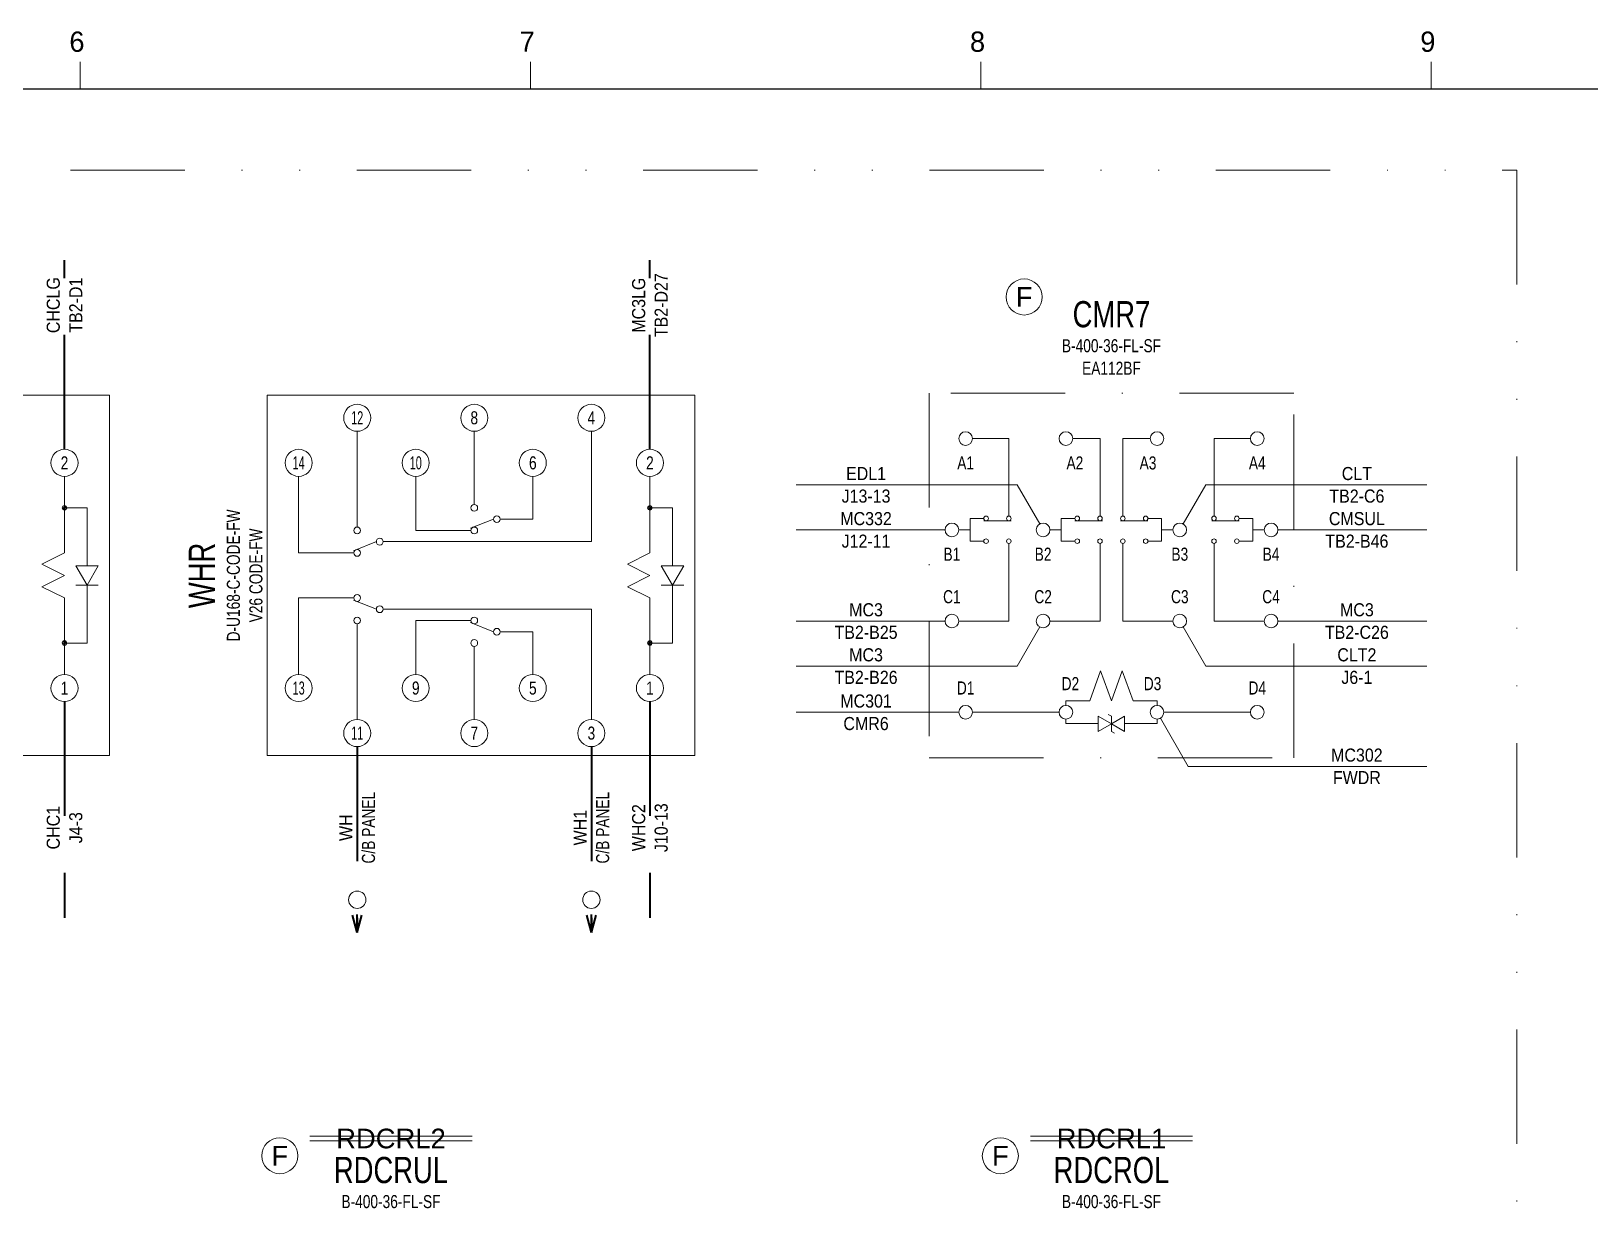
# Model space of a CAD drawing. Header units: millimetres. Extents: x 10 to 821, y 12 to 580.
# Drawn here: x 330 to 503.1, y 449.3 to 580.4 of the extents above; entities that cross this region are included whole.
import ezdxf
from ezdxf.enums import TextEntityAlignment as Align

# ---------------------------------------------------------------- set-up
doc = ezdxf.new("R2010")
doc.units = ezdxf.units.MM
for name, pattern in [('DASHDOT', [25.3, 12.7, -6.3, 0, -6.3]), ('DASHED', [19, 12.7, -6.3]), ('DIVIDE', [31.6, 12.7, -6.3, 0, -6.3, 0, -6.3])]:
    doc.linetypes.add(name, pattern=pattern)
for name, color, linetype in [('GR1_02', 7, 'Continuous'), ('GR1_03', 7, 'Continuous'), ('GR1_04', 7, 'Continuous'), ('GR1_06', 7, 'Continuous'), ('GR1_14', 7, 'Continuous'), ('図面枠B6M', 7, 'Continuous')]:
    doc.layers.add(name, color=color, linetype=linetype)
doc.styles.add('HG丸ｺﾞｼｯｸM-PRO', font='')
doc.styles.get('HG丸ｺﾞｼｯｸM-PRO').set_extended_font_data('HG丸ｺﾞｼｯｸM-PRO')
pattern_1 = [(45, (0, 0), (-0.106066017, 0.106066017), [])]

# ---------------------------------------------------------------- blocks, each defined once
blk = doc.blocks.new('BLKF023')
at = {"layer": '図面枠B6M', "color": 4, "linetype": 'Continuous', "lineweight": 13}
for p, q in [((335.5, 577), (335.5, 574)), ((385.5, 577), (385.5, 574)), ((435.5, 577), (435.5, 574)), ((485.5, 577), (485.5, 574))]:
    blk.add_line(p, q, dxfattribs=at)
at = {"layer": '図面枠B6M', "color": 2, "linetype": 'Continuous', "lineweight": 25}
blk.add_line((35.5, 574), (821, 574), dxfattribs=at)
at = {"layer": '図面枠B6M', "color": 4, "linetype": 'Continuous', "lineweight": 13, "style": 'HG丸ｺﾞｼｯｸM-PRO', "width": 1.003994}
for s, p in [('6', (334.29, 577.45)), ('7', (384.29, 577.45)), ('8', (434.29, 577.45)), ('9', (484.29, 577.45))]:
    blk.add_text(s, height=2.25, dxfattribs=at).set_placement(p, align=Align.BOTTOM_LEFT)
blk = doc.blocks.new('BLKF126')
at = {"layer": 'GR1_02', "linetype": 'Continuous', "lineweight": 13}
h = blk.add_hatch(dxfattribs=at)
h.set_pattern_fill('_USER', color=4, scale=0.15, angle=45, style=0, pattern_type=0)
h.set_pattern_definition(pattern_1)
edge = h.paths.add_edge_path(flags=0)
edge.add_arc((333.75, 527.5), 0.25, 0, 360, ccw=False)
h = blk.add_hatch(dxfattribs=at)
h.set_pattern_fill('_USER', color=4, scale=0.15, angle=45, style=0, pattern_type=0)
h.set_pattern_definition(pattern_1)
edge = h.paths.add_edge_path(flags=0)
edge.add_arc((333.75, 512.5), 0.25, 0, 360, ccw=False)
at = {"layer": 'GR1_02', "color": 4, "linetype": 'Continuous', "lineweight": 13}
for p, q in [((291.25, 540), (338.75, 540)), ((291.25, 500), (291.25, 540)), ((338.75, 540), (338.75, 500)), ((301.25, 536), (301.25, 525.38)), ((314.25, 536), (314.25, 527.88)), ((327.25, 536), (327.25, 523.75)), ((294.75, 531), (294.75, 522.5)), ((307.75, 531), (307.75, 525)), ((320.75, 531), (320.75, 526.25)), ((333.75, 531), (333.75, 522.5)), ((316.38, 526.25), (313.84, 525.24)), ((320.75, 526.25), (317.12, 526.25)), ((336.25, 527.5), (333.75, 527.5)), ((336.25, 527.5), (336.25, 521.08)), ((313.88, 525), (307.75, 525)), ((303.38, 523.75), (300.84, 522.74)), ((327.25, 523.75), (304.12, 523.75)), ((300.88, 522.5), (294.75, 522.5)), ((333.75, 522.5), (331.25, 521.25)), ((331.25, 521.25), (333.75, 520)), ((337.5, 521.08), (335, 521.08)), ((336.25, 518.92), (335, 521.08)), ((337.5, 521.08), (336.25, 518.92)), ((333.75, 520), (331.25, 518.75)), ((294.75, 517.5), (294.75, 509)), ((300.88, 517.5), (294.75, 517.5)), ((331.25, 518.75), (333.75, 517.5)), ((333.75, 517.5), (333.75, 509)), ((337.5, 518.92), (335, 518.92)), ((336.25, 518.92), (336.25, 512.5)), ((303.38, 516.25), (300.84, 517.26)), ((327.25, 516.25), (304.12, 516.25)), ((327.25, 504), (327.25, 516.25)), ((301.25, 514.62), (301.25, 504)), ((313.88, 515), (307.75, 515)), ((307.75, 515), (307.75, 509)), ((316.38, 513.75), (313.84, 514.76)), ((320.75, 513.75), (317.12, 513.75)), ((320.75, 509), (320.75, 513.75)), ((336.25, 512.5), (333.75, 512.5)), ((314.25, 504), (314.25, 512.12)), ((338.75, 500), (291.25, 500))]:
    blk.add_line(p, q, dxfattribs=at)
for centre, radius in [((301.25, 537.5), 1.5), ((314.25, 537.5), 1.5), ((327.25, 537.5), 1.5), ((294.75, 532.5), 1.5), ((307.75, 532.5), 1.5), ((320.75, 532.5), 1.5), ((333.75, 532.5), 1.5), ((314.25, 527.5), 0.375), ((316.75, 526.25), 0.375), ((333.75, 527.5), 0.25), ((301.25, 525), 0.375), ((314.25, 525), 0.375), ((301.25, 522.5), 0.375), ((303.75, 523.75), 0.375), ((301.25, 517.5), 0.375), ((303.75, 516.25), 0.375), ((301.25, 515), 0.375), ((314.25, 515), 0.375), ((316.75, 513.75), 0.375), ((314.25, 512.5), 0.375), ((333.75, 512.5), 0.25), ((294.75, 507.5), 1.5), ((307.75, 507.5), 1.5), ((320.75, 507.5), 1.5), ((333.75, 507.5), 1.5), ((301.25, 502.5), 1.5), ((314.25, 502.5), 1.5), ((327.25, 502.5), 1.5)]:
    blk.add_circle(centre, radius, dxfattribs=at)
at = {"layer": 'GR1_02', "color": 4, "linetype": 'Continuous', "lineweight": 13, "style": 'HG丸ｺﾞｼｯｸM-PRO'}
for s, height, width, p in [('12', 1.455, 0.619953, (301.25, 537.5)), ('8', 1.45, 0.784542, (314.25, 537.5)), ('4', 1.45, 0.784542, (327.25, 537.5)), ('14', 1.455, 0.619953, (294.75, 532.5)), ('10', 1.455, 0.619953, (307.75, 532.5)), ('6', 1.45, 0.784542, (320.75, 532.5)), ('2', 1.45, 0.784542, (333.75, 532.5)), ('13', 1.455, 0.619953, (294.75, 507.5)), ('9', 1.45, 0.784542, (307.75, 507.5)), ('5', 1.45, 0.784542, (320.75, 507.5)), ('1', 1.45, 0.784542, (333.75, 507.5)), ('11', 1.455, 0.619953, (301.25, 502.5)), ('7', 1.45, 0.784542, (314.25, 502.5)), ('3', 1.45, 0.784542, (327.25, 502.5))]:
    blk.add_text(s, height=height, rotation=360, dxfattribs=dict(at, width=width)).set_placement(p, align=Align.MIDDLE_CENTER)
blk = doc.blocks.new('BLKF127')
at = {"layer": 'GR1_02', "linetype": 'Continuous', "lineweight": 13}
h = blk.add_hatch(dxfattribs=at)
h.set_pattern_fill('_USER', color=4, scale=0.15, angle=45, style=0, pattern_type=0)
h.set_pattern_definition(pattern_1)
edge = h.paths.add_edge_path(flags=0)
edge.add_arc((398.75, 527.5), 0.25, 0, 360, ccw=False)
h = blk.add_hatch(dxfattribs=at)
h.set_pattern_fill('_USER', color=4, scale=0.15, angle=45, style=0, pattern_type=0)
h.set_pattern_definition(pattern_1)
edge = h.paths.add_edge_path(flags=0)
edge.add_arc((398.75, 512.5), 0.25, 0, 360, ccw=False)
at = {"layer": 'GR1_02', "color": 4, "linetype": 'Continuous', "lineweight": 13}
for p, q in [((356.25, 540), (403.75, 540)), ((356.25, 500), (356.25, 540)), ((403.75, 540), (403.75, 500)), ((366.25, 536), (366.25, 525.38)), ((379.25, 536), (379.25, 527.88)), ((392.25, 536), (392.25, 523.75)), ((359.75, 531), (359.75, 522.5)), ((372.75, 531), (372.75, 525)), ((385.75, 531), (385.75, 526.25)), ((398.75, 531), (398.75, 522.5)), ((381.38, 526.25), (378.84, 525.24)), ((385.75, 526.25), (382.12, 526.25)), ((401.25, 527.5), (398.75, 527.5)), ((401.25, 527.5), (401.25, 521.08)), ((378.88, 525), (372.75, 525)), ((368.38, 523.75), (365.84, 522.74)), ((392.25, 523.75), (369.12, 523.75)), ((365.88, 522.5), (359.75, 522.5)), ((398.75, 522.5), (396.25, 521.25)), ((396.25, 521.25), (398.75, 520)), ((402.5, 521.08), (400, 521.08)), ((401.25, 518.92), (400, 521.08)), ((402.5, 521.08), (401.25, 518.92)), ((398.75, 520), (396.25, 518.75)), ((359.75, 517.5), (359.75, 509)), ((365.88, 517.5), (359.75, 517.5)), ((396.25, 518.75), (398.75, 517.5)), ((398.75, 517.5), (398.75, 509)), ((402.5, 518.92), (400, 518.92)), ((401.25, 518.92), (401.25, 512.5)), ((368.38, 516.25), (365.84, 517.26)), ((392.25, 516.25), (369.12, 516.25)), ((392.25, 504), (392.25, 516.25)), ((366.25, 514.62), (366.25, 504)), ((378.88, 515), (372.75, 515)), ((372.75, 515), (372.75, 509)), ((381.38, 513.75), (378.84, 514.76)), ((385.75, 513.75), (382.12, 513.75)), ((385.75, 509), (385.75, 513.75)), ((401.25, 512.5), (398.75, 512.5)), ((379.25, 504), (379.25, 512.12)), ((403.75, 500), (356.25, 500))]:
    blk.add_line(p, q, dxfattribs=at)
for centre, radius in [((366.25, 537.5), 1.5), ((379.25, 537.5), 1.5), ((392.25, 537.5), 1.5), ((359.75, 532.5), 1.5), ((372.75, 532.5), 1.5), ((385.75, 532.5), 1.5), ((398.75, 532.5), 1.5), ((379.25, 527.5), 0.375), ((381.75, 526.25), 0.375), ((398.75, 527.5), 0.25), ((366.25, 525), 0.375), ((379.25, 525), 0.375), ((366.25, 522.5), 0.375), ((368.75, 523.75), 0.375), ((366.25, 517.5), 0.375), ((368.75, 516.25), 0.375), ((366.25, 515), 0.375), ((379.25, 515), 0.375), ((381.75, 513.75), 0.375), ((379.25, 512.5), 0.375), ((398.75, 512.5), 0.25), ((359.75, 507.5), 1.5), ((372.75, 507.5), 1.5), ((385.75, 507.5), 1.5), ((398.75, 507.5), 1.5), ((366.25, 502.5), 1.5), ((379.25, 502.5), 1.5), ((392.25, 502.5), 1.5)]:
    blk.add_circle(centre, radius, dxfattribs=at)
at = {"layer": 'GR1_02', "color": 4, "linetype": 'Continuous', "lineweight": 13, "style": 'HG丸ｺﾞｼｯｸM-PRO'}
for s, height, width, p in [('12', 1.455, 0.619953, (366.25, 537.5)), ('8', 1.45, 0.784542, (379.25, 537.5)), ('4', 1.45, 0.784542, (392.25, 537.5)), ('14', 1.455, 0.619953, (359.75, 532.5)), ('10', 1.455, 0.619953, (372.75, 532.5)), ('6', 1.45, 0.784542, (385.75, 532.5)), ('2', 1.45, 0.784542, (398.75, 532.5)), ('13', 1.455, 0.619953, (359.75, 507.5)), ('9', 1.45, 0.784542, (372.75, 507.5)), ('5', 1.45, 0.784542, (385.75, 507.5)), ('1', 1.45, 0.784542, (398.75, 507.5)), ('11', 1.455, 0.619953, (366.25, 502.5)), ('7', 1.45, 0.784542, (379.25, 502.5)), ('3', 1.45, 0.784542, (392.25, 502.5))]:
    blk.add_text(s, height=height, rotation=360, dxfattribs=dict(at, width=width)).set_placement(p, align=Align.MIDDLE_CENTER)
blk = doc.blocks.new('FXTIP_ARROW_E')
at = {"color": 0, "linetype": 'Continuous', "lineweight": -2}
for q in [(-1, 0), (-0.966, 0.259), (-0.966, -0.259)]:
    blk.add_line((0, 0), q, dxfattribs=at)
blk = doc.blocks.new('BLKF194')
at = {"layer": 'GR1_14', "color": 4, "linetype": 'DIVIDE', "lineweight": 13}
for p, q in [((80, 565), (495, 565)), ((495, 565), (495, 35))]:
    blk.add_line(p, q, dxfattribs=at)
blk = doc.blocks.new('BLKF265')
at = {"layer": 'GR1_02', "color": 4, "linetype": 'DASHDOT', "lineweight": 13}
for p, q in [((470.25, 540.25), (429.75, 540.25)), ((429.75, 540.25), (429.75, 499.75)), ((470.25, 499.75), (470.25, 540.25)), ((429.75, 499.75), (470.25, 499.75))]:
    blk.add_line(p, q, dxfattribs=at)
at = {"layer": 'GR1_02', "color": 4, "linetype": 'Continuous', "lineweight": 13}
for p, q in [((434.57, 535.19), (438.61, 535.19)), ((438.61, 535.19), (438.61, 526.58)), ((445.7, 535.19), (448.73, 535.19)), ((448.73, 535.19), (448.73, 526.58)), ((454.3, 535.19), (451.27, 535.19)), ((451.27, 535.19), (451.27, 526.58)), ((465.43, 535.19), (461.39, 535.19)), ((461.39, 535.19), (461.39, 526.58)), ((435.83, 526.33), (434.31, 526.33)), ((434.31, 526.33), (434.31, 523.8)), ((445.95, 526.33), (444.43, 526.33)), ((444.43, 526.33), (444.43, 523.8)), ((454.05, 526.33), (455.57, 526.33)), ((455.57, 526.33), (455.57, 523.8)), ((464.18, 526.33), (465.69, 526.33)), ((465.69, 526.33), (465.69, 523.8)), ((433.04, 525.06), (434.31, 525.06)), ((435.83, 526.08), (438.86, 526.08)), ((443.17, 525.06), (444.43, 525.06)), ((445.95, 526.08), (448.99, 526.08)), ((454.05, 526.08), (451.01, 526.08)), ((456.83, 525.06), (455.57, 525.06)), ((464.18, 526.08), (461.14, 526.08)), ((466.96, 525.06), (465.69, 525.06)), ((435.83, 523.8), (434.31, 523.8)), ((438.61, 523.54), (438.61, 514.94)), ((445.95, 523.8), (444.43, 523.8)), ((448.73, 523.54), (448.73, 514.94)), ((451.27, 523.54), (451.27, 514.94)), ((454.05, 523.8), (455.57, 523.8)), ((461.39, 523.54), (461.39, 514.94)), ((464.18, 523.8), (465.69, 523.8)), ((433.04, 514.94), (438.61, 514.94)), ((443.17, 514.94), (448.73, 514.94)), ((456.83, 514.94), (451.27, 514.94)), ((466.96, 514.94), (461.39, 514.94)), ((448.8, 509.42), (447.6, 506.08)), ((450, 506.08), (448.8, 509.42)), ((451.2, 509.42), (450, 506.08)), ((452.4, 506.08), (451.2, 509.42)), ((444.94, 505.57), (444.94, 506.08)), ((444.94, 506.08), (447.6, 506.08)), ((452.4, 506.08), (455.06, 506.08)), ((455.06, 505.57), (455.06, 506.08)), ((434.57, 504.81), (444.18, 504.81)), ((465.43, 504.81), (455.82, 504.81))]:
    blk.add_line(p, q, dxfattribs=at)
for centre, radius in [((433.81, 535.19), 0.759), ((444.94, 535.19), 0.759), ((455.06, 535.19), 0.759), ((466.19, 535.19), 0.759), ((436.08, 526.33), 0.253), ((438.61, 526.33), 0.253), ((446.2, 526.33), 0.253), ((448.73, 526.33), 0.253), ((451.27, 526.33), 0.253), ((453.8, 526.33), 0.253), ((461.39, 526.33), 0.253), ((463.92, 526.33), 0.253), ((432.28, 525.06), 0.759), ((442.41, 525.06), 0.759), ((457.59, 525.06), 0.759), ((467.72, 525.06), 0.759), ((436.08, 523.8), 0.253), ((438.61, 523.8), 0.253), ((446.2, 523.8), 0.253), ((448.73, 523.8), 0.253), ((451.27, 523.8), 0.253), ((453.8, 523.8), 0.253), ((461.39, 523.8), 0.253), ((463.92, 523.8), 0.253), ((432.28, 514.94), 0.759), ((442.41, 514.94), 0.759), ((457.59, 514.94), 0.759), ((467.72, 514.94), 0.759), ((433.81, 504.81), 0.759), ((444.94, 504.81), 0.759), ((455.06, 504.81), 0.759), ((466.19, 504.81), 0.759)]:
    blk.add_circle(centre, radius, dxfattribs=at)
blk = doc.blocks.new('BLKF264')
at = {"layer": 'GR1_02', "color": 4, "linetype": 'Continuous', "lineweight": 13}
blk.add_blockref('BLKF265', (0, 0), dxfattribs=at)
at = {"layer": 'GR1_02', "color": 4, "linetype": 'Continuous', "lineweight": 13, "style": 'HG丸ｺﾞｼｯｸM-PRO'}
for s, width, p in [('A1', 0.78372, (433.81, 532.49)), ('A2', 0.78372, (445.94, 532.49)), ('A3', 0.78372, (454.06, 532.49)), ('A4', 0.78372, (466.19, 532.49)), ('B1', 0.783285, (432.28, 522.36)), ('B2', 0.783285, (442.41, 522.36)), ('B3', 0.783285, (457.59, 522.36)), ('B4', 0.783285, (467.72, 522.36)), ('C1', 0.78334, (432.28, 517.64)), ('C2', 0.78334, (442.41, 517.64)), ('C3', 0.78334, (457.59, 517.64)), ('C4', 0.78334, (467.72, 517.64)), ('D1', 0.784601, (433.81, 507.51)), ('D2', 0.784601, (445.44, 507.99)), ('D3', 0.784601, (454.56, 507.99)), ('D4', 0.784601, (466.19, 507.51))]:
    blk.add_text(s, height=1.455, dxfattribs=dict(at, width=width)).set_placement(p, align=Align.MIDDLE_CENTER)
blk = doc.blocks.new('BLKF267')
at = {"layer": 'GR1_02', "color": 4, "linetype": 'Continuous', "lineweight": 13}
for p, q in [((448.54, 502.68), (448.54, 504.37)), ((450, 503.52), (448.54, 504.37)), ((450, 504.37), (449.65, 504.57)), ((450, 503.52), (451.46, 504.37)), ((450, 502.68), (450, 504.37)), ((450, 502.68), (450, 504.37)), ((451.46, 502.68), (451.46, 504.37)), ((448.54, 502.68), (450, 503.52)), ((451.46, 502.68), (450, 503.52)), ((450, 502.68), (450.35, 502.48))]:
    blk.add_line(p, q, dxfattribs=at)
blk = doc.blocks.new('BLKF266')
at = {"layer": 'GR1_02', "color": 4, "linetype": 'Continuous', "lineweight": 13}
for p, q in [((444.94, 504.05), (444.94, 503.55)), ((455.06, 504.05), (455.06, 503.55)), ((444.94, 503.55), (448.54, 503.55)), ((451.46, 503.55), (453.17, 503.55)), ((452.4, 503.55), (455.06, 503.55))]:
    blk.add_line(p, q, dxfattribs=at)
blk.add_blockref('BLKF267', (0, 0), dxfattribs=at)
blk = doc.blocks.new('BLKF289')
at = {"layer": 'GR1_06', "color": 4, "linetype": 'Continuous', "lineweight": 13}
blk.add_circle((437.66, 455.59), 2, dxfattribs=at)
at = {"layer": 'GR1_06', "color": 4, "linetype": 'Continuous', "lineweight": 13, "style": 'HG丸ｺﾞｼｯｸM-PRO', "width": 1.042153}
blk.add_text('F', height=2.18, dxfattribs=at).set_placement((437.66, 455.59), align=Align.MIDDLE_CENTER)
blk = doc.blocks.new('BLKF290')
at = {"layer": 'GR1_06', "color": 4, "linetype": 'Continuous', "lineweight": 13}
blk.add_circle((357.66, 455.59), 2, dxfattribs=at)
at = {"layer": 'GR1_06', "color": 4, "linetype": 'Continuous', "lineweight": 13, "style": 'HG丸ｺﾞｼｯｸM-PRO', "width": 1.042153}
blk.add_text('F', height=2.18, dxfattribs=at).set_placement((357.66, 455.59), align=Align.MIDDLE_CENTER)
blk = doc.blocks.new('BLKF300')
at = {"layer": 'GR1_06', "color": 4, "linetype": 'Continuous', "lineweight": 13}
blk.add_circle((440.3, 550.91), 2, dxfattribs=at)
at = {"layer": 'GR1_06', "color": 4, "linetype": 'Continuous', "lineweight": 13, "style": 'HG丸ｺﾞｼｯｸM-PRO', "width": 1.042153}
blk.add_text('F', height=2.18, dxfattribs=at).set_placement((440.3, 550.91), align=Align.MIDDLE_CENTER)

msp = doc.modelspace()

# ---------------------------------------------------------------- linework, layer by layer
at = {"layer": 'GR1_03', "color": 3, "linetype": 'DASHED', "lineweight": 35}
for p, q in [((333.75, 534), (333.75, 555)), ((398.75, 534), (398.75, 555)), ((333.75, 506), (333.75, 482)), ((398.75, 506), (398.75, 482)), ((366.25, 501), (366.25, 480.36)), ((392.25, 501), (392.25, 480.36))]:
    msp.add_line(p, q, dxfattribs=at)
at = {"layer": 'GR1_03', "color": 4, "linetype": 'Continuous', "lineweight": 13}
for p, q in [((415, 530.06), (439.52, 530.06)), ((442.03, 525.72), (439.52, 530.06)), ((457.97, 525.72), (460.48, 530.06)), ((485, 530.06), (460.48, 530.06)), ((415, 525.06), (431.52, 525.06)), ((485, 525.06), (468.48, 525.06)), ((415, 514.94), (431.52, 514.94)), ((442.03, 514.28), (439.52, 509.94)), ((457.97, 514.28), (460.48, 509.94)), ((485, 514.94), (468.48, 514.94)), ((415, 509.94), (439.52, 509.94)), ((485, 509.94), (460.48, 509.94)), ((415, 504.81), (433.05, 504.81)), ((455.44, 504.15), (458.53, 498.81)), ((485, 498.81), (458.53, 498.81))]:
    msp.add_line(p, q, dxfattribs=at)
for centre in [(366.25, 484), (392.25, 484)]:
    msp.add_circle(centre, 0.963, dxfattribs=at)
at = {"layer": 'GR1_06', "color": 4, "linetype": 'Continuous', "lineweight": 13}
for p, q in [((361, 457.75), (379, 457.75)), ((361, 457.25), (379, 457.25)), ((441, 457.75), (459, 457.75)), ((441, 457.25), (459, 457.25))]:
    msp.add_line(p, q, dxfattribs=at)

# ---------------------------------------------------------------- block references
at = {"layer": 'GR1_02', "color": 4, "linetype": 'Continuous', "lineweight": 13}
for name in ['BLKF126', 'BLKF127', 'BLKF264', 'BLKF266']:
    msp.add_blockref(name, (0, 0), dxfattribs=at)
at = {"layer": 'GR1_03', "color": 3, "linetype": 'DASHED', "lineweight": 35, "xscale": 2, "yscale": 2, "rotation": 270}
for p in [(366.25, 480.36), (392.25, 480.36)]:
    msp.add_blockref('FXTIP_ARROW_E', p, dxfattribs=at)
at = {"layer": 'GR1_06', "color": 4, "linetype": 'Continuous', "lineweight": 13}
for name in ['BLKF300', 'BLKF290', 'BLKF289']:
    msp.add_blockref(name, (0, 0), dxfattribs=at)
at = {"layer": 'GR1_14', "color": 4, "linetype": 'DIVIDE', "lineweight": 13}
msp.add_blockref('BLKF194', (0, 0), dxfattribs=at)
at = {"layer": '図面枠B6M', "color": 4, "linetype": 'Continuous', "lineweight": 13}
msp.add_blockref('BLKF023', (0, 0), dxfattribs=at)

# ---------------------------------------------------------------- texts
at = {"layer": 'GR1_02', "color": 4, "linetype": 'Continuous', "lineweight": 13, "style": 'HG丸ｺﾞｼｯｸM-PRO'}
for s, height, width, p in [('CMR7', 2.909, 0.782484, (450, 549)), ('B-400-36-FL-SF', 1.4545, 0.782932, (450, 545.5)), ('EA112BF', 1.455, 0.783795, (450, 543)), ('RDCRUL', 2.909, 0.782102, (370, 454)), ('RDCROL', 2.909, 0.782538, (450, 454)), ('B-400-36-FL-SF', 1.4545, 0.782932, (370, 450.5)), ('B-400-36-FL-SF', 1.4545, 0.782932, (450, 450.5))]:
    msp.add_text(s, height=height, dxfattribs=dict(at, width=width)).set_placement(p, align=Align.MIDDLE_CENTER)
at = {"layer": 'GR1_02', "color": 3, "linetype": 'Continuous', "lineweight": 35, "style": 'HG丸ｺﾞｼｯｸM-PRO'}
for s, height, width, p in [('D-U168-C-CODE-FW', 1.4545, 0.783202, (352.5, 520)), ('V26 CODE-FW', 1.4545, 0.783747, (355, 520)), ('WHR', 2.909, 0.782073, (349, 520))]:
    msp.add_text(s, height=height, rotation=90, dxfattribs=dict(at, width=width)).set_placement(p, align=Align.MIDDLE_CENTER)
at = {"layer": 'GR1_04', "color": 3, "linetype": 'Continuous', "lineweight": 35, "style": 'HG丸ｺﾞｼｯｸM-PRO'}
for s, rotation, width, p in [('CHCLG', 90, 0.911893, (332.5, 550)), ('TB2-D1', 90, 0.91173, (335, 550)), ('MC3LG', 90, 0.912112, (397.5, 550)), ('TB2-D27', 90, 0.911582, (400, 550)), ('CLT', 360, 0.912784, (477.25, 531.31)), ('CMSUL', 360, 0.912646, (477.25, 526.31)), ('MC3', 360, 0.91267, (477.25, 516.19)), ('CLT2', 360, 0.912258, (477.25, 511.19)), ('MC302', 360, 0.911936, (477.25, 500.06)), ('C/B PANEL', 90, 0.782499, (367.5, 492)), ('C/B PANEL', 90, 0.782499, (393.5, 492)), ('CHC1', 90, 0.911949, (332.5, 492)), ('J4-3', 90, 0.910905, (335, 492)), ('WH', 90, 0.912288, (365, 492)), ('WH1', 90, 0.911829, (391, 492)), ('WHC2', 90, 0.912003, (397.5, 492)), ('J10-13', 90, 0.910841, (400, 492))]:
    msp.add_text(s, height=1.455, rotation=rotation, dxfattribs=dict(at, width=width)).set_placement(p, align=Align.MIDDLE_CENTER)
for s, width, p in [('EDL1', 0.911834, (422.75, 531.31)), ('J13-13', 0.910841, (422.75, 528.81)), ('TB2-C6', 0.911982, (477.25, 528.81)), ('MC332', 0.911936, (422.75, 526.31)), ('J12-11', 0.910841, (422.75, 523.81)), ('TB2-B46', 0.911762, (477.25, 523.81)), ('MC3', 0.91267, (422.75, 516.19)), ('TB2-B25', 0.911762, (422.75, 513.69)), ('TB2-C26', 0.911795, (477.25, 513.69)), ('MC3', 0.91267, (422.75, 511.19)), ('TB2-B26', 0.911762, (422.75, 508.69)), ('J6-1', 0.910905, (477.25, 508.69)), ('MC301', 0.911936, (422.75, 506.06)), ('CMR6', 0.913112, (422.75, 503.56)), ('FWDR', 0.912726, (477.25, 497.56))]:
    msp.add_text(s, height=1.455, dxfattribs=dict(at, width=width)).set_placement(p, align=Align.MIDDLE_CENTER)
at = {"layer": 'GR1_06', "color": 4, "linetype": 'Continuous', "lineweight": 13, "style": 'HG丸ｺﾞｼｯｸM-PRO', "width": 1.042549}
for s, p in [('RDCRL2', (370, 457.5)), ('RDCRL1', (450, 457.5))]:
    msp.add_text(s, height=2.182, dxfattribs=at).set_placement(p, align=Align.MIDDLE_CENTER)

doc.saveas('drawing.dxf')
